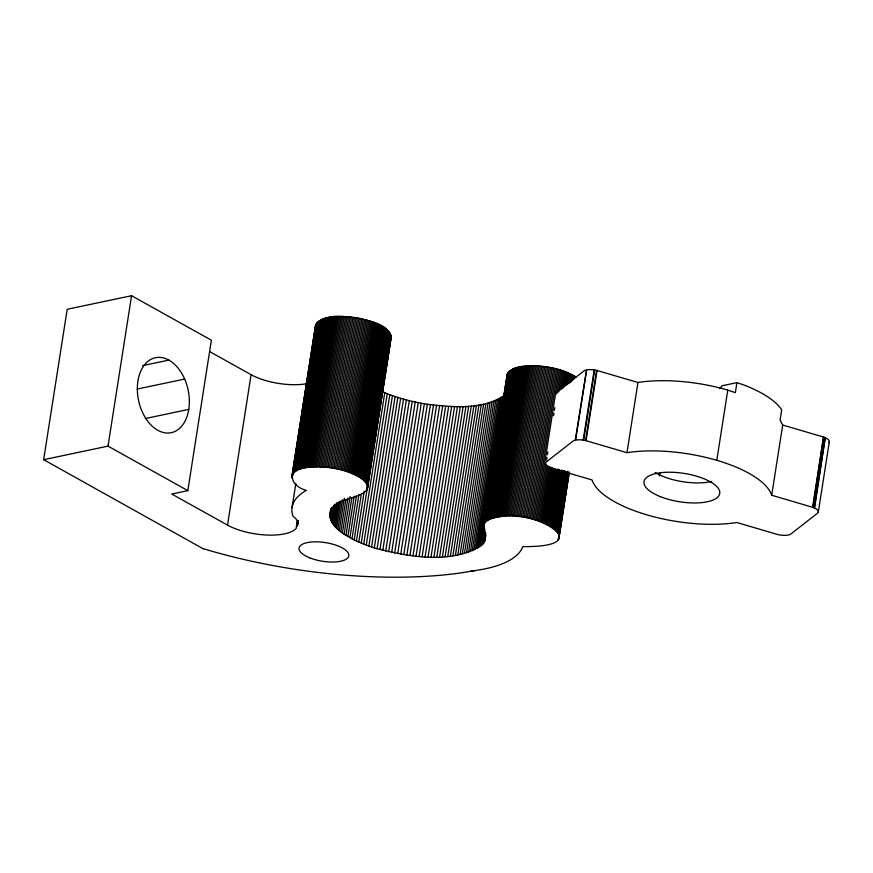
<?xml version="1.0" encoding="UTF-8"?>
<svg xmlns="http://www.w3.org/2000/svg" width="873" height="873" viewBox="0 0 873 873"><rect width="100%" height="100%" fill="white"/><g stroke="black" fill="none" stroke-linecap="round" stroke-linejoin="round"><path stroke-width="1.31" d="M203.387 548.724A264.115 98.824 8.9 0 0 459.111 573.168L474.814 570.604A117.146 43.879 8.9 0 0 522.785 546.607C601.672 547.426 532.672 508.304 500.196 516.674C494.369 517.624 487.036 518.627 483.828 524.269C482.845 531.635 489.469 540.496 480.674 545.876C449.781 564.449 410.234 556.854 377.092 548.724C361.084 544.065 311.792 525.295 337.393 503.154C345.37 498.046 382.439 494.009 361.095 478.251C345.217 468.474 325.574 465.495 307.209 467.491C287.01 468.419 288.265 485.312 306.292 490.43L305.19 491.041A117.146 43.879 8.9 0 0 293.11 516.434C296.351 518.355 299.963 523.222 296.416 526.561L296.253 528.285A40.824 15.288 8.9 0 1 266.527 535.029A40.824 15.288 8.9 0 1 227.526 525.12L171.752 494.031L187.826 490.637L211.375 340.208L131.572 295.707L67.21 309.271L43.65 459.689L203.267 548.811M390.777 338.964C390.515 323.861 368.995 321.057 357.461 317.914C344.126 316.713 323.916 312.469 315.459 325.662L291.822 476.636M315.459 325.662L315.655 328.532M43.65 459.689L108.012 446.125L131.572 295.707M227.526 525.12L251.086 374.692L209.553 351.546M291.844 477.782L315.786 324.57M292.477 474.465L316.037 324.047M292.368 475.676L316.342 323.523M294.201 465.516L294.627 462.832M296.94 448.056L297.355 445.372M297.78 442.687L298.195 440.003M298.621 437.318L299.035 434.623M303.04 409.11L303.455 406.425M305.561 392.992L305.976 390.307M309.14 370.163L309.555 367.478M309.98 364.794L310.395 362.099M314.389 336.585L314.815 333.901M293.153 473.439L316.713 323.021M293.579 472.959L317.128 322.53M294.048 472.479L317.608 322.061M294.583 472.02L318.143 321.602M295.172 471.573L318.732 321.155M295.816 471.147L319.365 320.729M296.504 470.733L320.064 320.315M297.246 470.34L320.806 319.922M292.051 507.606L295.838 483.435M298.042 469.969L321.602 319.54M298.882 469.609L322.443 319.191M299.777 469.27L323.326 318.852M300.716 468.954L324.265 318.536M301.687 468.659L325.247 318.241M302.713 468.386L326.273 317.958M303.782 468.124L327.331 317.707M304.884 467.895L328.444 317.477M296.416 526.561L297.267 521.192M296.765 526.19L297.606 520.81M306.03 467.688L329.59 317.259M297.06 525.808L297.9 520.428M297.311 525.404L297.944 521.377M297.529 525L298.151 520.974M307.209 467.491L330.769 317.074M308.431 467.328L331.98 316.91M309.675 467.186L333.235 316.768M310.952 467.066L334.512 316.648M312.261 466.968L335.821 316.55M313.593 466.891L337.153 316.473M314.957 466.848L338.517 316.43M316.342 466.815L339.892 316.397M317.739 466.815L341.299 316.397M319.169 466.837L342.718 316.419M320.598 466.88L344.158 316.463M322.061 466.957L345.61 316.528M323.523 467.044L347.072 316.626M324.996 467.164L348.545 316.735M326.469 467.295L350.029 316.877M327.964 467.459L351.513 317.041M329.448 467.644L353.008 317.226M330.932 467.852L354.493 317.434M332.427 468.081L355.977 317.663M333.912 468.332L357.461 317.914M335.385 468.605L358.934 318.187M336.847 468.899L360.407 318.47M329.83 514.59L330.671 509.221M329.852 515.768L330.9 509.057M329.994 516.958L331.467 507.562M330.256 518.158L331.936 507.42M338.309 469.205L361.859 318.787M330.638 519.37L332.537 507.289M331.14 520.603L333.453 505.827M339.75 469.543L363.31 319.125M331.762 521.825L334.49 504.365M332.493 523.069L335.439 504.256M341.179 469.892L364.739 319.474M333.344 524.302L336.716 502.815M342.587 470.263L366.147 319.845M334.315 525.546L337.895 502.717M343.984 470.656L367.533 320.238M335.396 526.79L339.39 501.266M345.348 471.071L368.908 320.642M336.585 528.023L340.797 501.167M346.69 471.496L370.25 321.068M337.895 529.256L342.522 499.716M348.011 471.933L371.571 321.515M339.302 530.489L344.355 498.254M349.298 472.391L372.858 321.973M340.819 531.712L345.872 499.476M350.564 472.86L374.113 322.443M342.434 532.923L347.912 498.003M351.786 473.352L375.346 322.934M352.987 473.853L376.536 323.425M344.158 534.123L350.051 496.519M354.143 474.366L377.693 323.948M355.256 474.89L378.817 324.472M345.981 535.313L351.863 497.708M356.348 475.425L379.897 325.007M347.891 536.48L354.198 496.191M357.384 475.971L380.934 325.553M358.377 476.527L381.938 326.109M359.338 477.095L382.887 326.677M349.898 537.637L356.413 496.006M360.243 477.673L383.793 327.244M361.095 478.251L384.655 327.833M351.994 538.772L358.934 494.445M361.913 478.841L385.462 328.412M362.677 479.43L386.226 329.001M363.386 480.019L386.946 329.601M354.176 539.885L361.324 494.227M364.041 480.619L387.601 330.201M364.652 481.219L388.212 330.802M365.209 481.831L388.758 331.402M356.435 540.976L364.227 491.281M365.7 482.431L389.26 332.013M366.147 483.031L389.696 332.613M366.529 483.631L390.089 333.213M366.856 484.231L390.417 333.813M367.129 484.831L390.689 334.414M367.347 485.421L390.908 335.003M366.66 490.419L391.06 335.592M358.781 542.046L391.159 336.17M367.217 489.382L391.202 336.749M367.544 488.291L391.18 337.316M361.204 543.093L384.753 392.664L382.341 391.628M363.692 544.108L387.252 393.69L384.753 392.664M366.256 545.09L389.805 394.672L387.252 393.69M368.875 546.051L392.435 395.633L389.805 394.672M371.56 546.978L395.12 396.549L392.435 395.633M374.299 547.862L397.859 397.444L395.12 396.549M377.092 548.724L400.642 398.306L397.859 397.444M379.93 549.543L403.479 399.125L400.642 398.306M382.811 550.328L406.36 399.91L403.479 399.125M385.724 551.07L409.284 400.652L406.36 399.91M388.681 551.78L412.242 401.362L409.284 400.652M391.671 552.445L415.221 402.027L412.242 401.362M394.672 553.067L418.232 402.649L415.221 402.027M397.706 553.657L421.255 403.228L418.232 402.649M400.751 554.191L424.3 403.773L421.255 403.228M403.806 554.682L427.355 404.264C452.705 407.124 481.896 410.354 504.234 395.447M406.862 555.13L430.422 404.712M409.928 555.534L433.488 405.116M412.984 555.894L436.544 405.465M416.039 556.199L439.599 405.781M419.084 556.461L442.633 406.043M422.096 556.668L445.656 406.251M425.096 556.843L448.657 406.414M428.076 556.952L451.625 406.534M431.011 557.029L454.571 406.6M433.925 557.039L457.474 406.622M436.784 557.018L460.344 406.589M439.61 556.941L463.159 406.512M442.382 556.81L465.942 406.392M445.099 556.636L468.659 406.218M447.762 556.417L471.322 405.989M450.359 556.145L473.919 405.727M452.901 555.828L476.451 405.399M455.357 555.457L478.917 405.039M457.758 555.053L481.307 404.625M460.071 554.595L483.62 404.166M462.297 554.093L485.857 403.664M464.447 553.547L488.007 403.119M466.509 552.958L490.069 402.529M468.485 552.325L492.045 401.907M470.361 551.649L493.922 401.231M472.151 550.939L495.7 400.511M473.832 550.186L497.381 399.758M475.414 549.39L498.963 398.972M476.887 548.56L500.447 398.143M478.262 547.698L501.811 397.28M479.517 546.804L503.077 396.386M483.369 526.484L507.18 374.386C512.888 365.001 526.375 366.093 535.967 365.842C549.968 366.682 564.438 369.53 576.355 377.3M483.402 527.052L507.388 373.851M480.674 545.876L507.649 373.328M483.631 528.22L484.057 525.535M484.406 523.233L507.966 372.815M484.788 522.731L508.337 372.313M481.71 544.905L484.231 528.787M485.213 522.25L508.773 371.822M485.704 521.77L509.254 371.352M482.638 543.912L484.952 529.147M486.239 521.312L509.799 370.894M486.839 520.875L510.399 370.447M483.446 542.897L485.126 532.148M484.144 541.849L485.617 532.443M487.483 520.45L511.043 370.021M484.711 540.769L485.77 534.058M485.17 539.678L485.803 535.651M488.193 520.035L511.742 369.617M488.945 519.653L512.495 369.224M489.742 519.271L513.302 368.853M490.593 518.922L514.153 368.504M491.488 518.584L515.048 368.166M492.437 518.278L515.987 367.849M493.42 517.984L516.98 367.566M494.456 517.711L518.005 367.293M495.526 517.46L519.086 367.042M496.639 517.231L520.199 366.813M497.796 517.023L521.345 366.605M498.974 516.838L522.534 366.42M500.196 516.674L523.756 366.256M501.451 516.532L525.011 366.114M502.739 516.423L526.288 365.994M504.048 516.325L527.608 365.907M505.391 516.259L528.94 365.831M506.755 516.216L530.304 365.787M508.141 516.194L531.69 365.765M509.548 516.194L533.097 365.765M510.967 516.216L534.527 365.798M512.407 516.27L535.967 365.842M513.859 516.336L537.419 365.918M515.332 516.434L538.881 366.016M516.805 516.554L540.354 366.136M518.289 516.696L541.838 366.278M519.773 516.86L543.322 366.442M521.257 517.045L544.817 366.627M522.752 517.263L546.302 366.835M524.236 517.493L547.797 367.075M525.721 517.744L549.27 367.326M527.194 518.027L550.743 367.598M528.656 518.322L552.216 367.893M530.118 518.638L553.668 368.21M531.559 518.977L555.108 368.548M532.977 519.326L556.538 368.908M534.385 519.708L557.945 369.279M535.771 520.101L559.331 369.672M537.135 520.504L545.974 464.098M546.607 460.071L547.022 457.387M547.447 454.702L547.862 452.007M553.547 415.744L553.962 413.06M554.388 410.375L554.802 407.691M557.116 392.915L560.695 370.087M538.477 520.93L547.098 465.866M558.665 391.999L562.037 370.512M539.798 521.377L548.419 466.313M560.401 389.762L563.347 370.96M541.074 521.836L549.706 466.771M561.896 388.878L564.635 371.418M542.329 522.316L550.961 467.251M563.369 388.005L565.89 371.898M543.552 522.807L552.183 467.742M565.006 385.811L567.112 372.378M544.741 523.309L553.362 468.244M566.402 384.971L568.301 372.891M545.898 523.822L554.519 468.757M567.766 384.142L569.447 373.404M547.011 524.346L555.632 469.281M569.087 383.334L570.56 373.928M548.08 524.891L556.701 469.827M570.375 382.527L571.64 374.462M549.117 525.437L557.945 469.03M571.619 381.73L572.666 375.019M550.11 525.993L558.938 469.587M573.026 379.602L573.659 375.576M551.049 526.561L559.888 470.154M574.183 378.827L574.609 376.143M551.954 527.139L560.782 470.733M552.805 527.718L561.852 469.969M553.602 528.307L562.649 470.558M554.366 528.896L563.401 471.147M555.064 529.496L564.318 470.405M555.719 530.097L564.973 470.994M556.308 530.697L565.562 471.606M556.854 531.297L566.108 472.206M557.345 531.897L566.806 471.464M557.782 532.508L567.243 472.064M558.153 533.108L567.832 471.322M558.48 533.709L567.941 473.264M558.742 534.298L568.41 472.522M558.163 539.885L558.589 537.19M558.938 534.898L568.618 473.111M558.491 539.361L569 472.217M558.753 538.837L569.065 472.937M558.949 538.303L569.305 472.162M575.252 440.21L586.601 369.934A10.945 4.103 8.9 0 1 594.197 369.912L594.677 369.988A10.945 4.103 8.9 0 1 596.586 370.37L637.956 382.483A91.512 34.287 8.9 0 1 727.787 390.122L735.35 392.654L736.921 382.625L743.338 384.775A91.512 34.287 8.9 0 1 780.899 408.651L781.651 410.048L780.08 420.077L782.699 425.031L771.71 495.231L813.003 507.409A10.945 4.103 8.9 0 1 814.203 507.879L814.585 508.053A10.945 4.103 8.9 0 1 817.521 513.182L790.96 533.938A10.945 4.103 8.9 0 1 789.181 534.8L788.854 534.898A10.945 4.103 8.9 0 1 779.12 534.833L778.64 534.734A10.945 4.103 8.9 0 1 777.243 534.385L736.801 522.512A91.512 34.287 8.9 0 1 592.058 479.964L552.063 468.212A10.945 4.103 8.9 0 1 548.822 466.968L548.473 466.793A10.945 4.103 8.9 0 1 546.247 462.003L572.808 441.258A10.945 4.103 8.9 0 1 575.252 440.21L575.602 440.123A10.945 4.103 8.9 0 1 583.197 440.101L583.688 440.178A10.945 4.103 8.9 0 1 585.597 440.559L626.967 452.683A91.512 34.287 8.9 0 1 771.71 495.231M575.602 440.123L586.601 369.934M583.197 440.101L594.197 369.912M583.688 440.178L594.677 369.988M585.597 440.559L596.586 370.37M586.067 440.679L597.056 370.479M626.967 452.683L637.956 382.483M659.41 475.971L659.824 473.33M716.798 460.311L727.787 390.122M812.577 507.257L823.566 437.057L782.699 425.031M813.003 507.409L823.566 437.057M814.203 507.879L825.203 437.689A10.945 4.103 8.9 0 0 823.992 437.209M814.585 508.053L825.203 437.689M818.317 512.025L829.339 441.651M507.18 374.386L506.951 376.634M719.723 388.671L722.124 385.746L736.921 382.625M142.539 365.656L168.849 360.113M137.279 389.042L184.639 379.057M145.344 418.538L188.775 409.382A38.314 25.328 78.1 0 0 157.697 357.406L156.703 357.504A38.314 25.328 78.1 0 0 137.923 381.043A38.314 25.328 78.1 0 0 146.904 420.055L147.712 421.157A38.314 25.328 78.1 0 0 188.775 409.382M471.038 571.073L474.814 570.604M424.3 403.773L427.355 404.264M108.012 446.125L187.826 490.637M306.98 383.651A40.824 15.288 8.9 0 1 251.086 374.692M586.241 370.01A10.945 4.103 8.9 0 0 583.797 371.058L557.236 391.813A10.945 4.103 8.9 0 0 556.516 393.898M711.757 481.416A38.314 14.35 8.9 0 1 655.176 472.479M825.574 437.853A10.945 4.103 8.9 0 1 828.848 442.687M309.577 557.782A25.175 9.428 8.9 0 0 348.764 556.112A25.175 9.428 8.9 0 0 313.494 541.871A25.175 9.428 8.9 0 0 309.577 557.782M660.315 496.628A38.314 14.35 8.9 0 0 719.679 493.845A38.314 14.35 8.9 0 0 665.663 472.304A38.314 14.35 8.9 0 0 660.315 496.628"/></g></svg>
